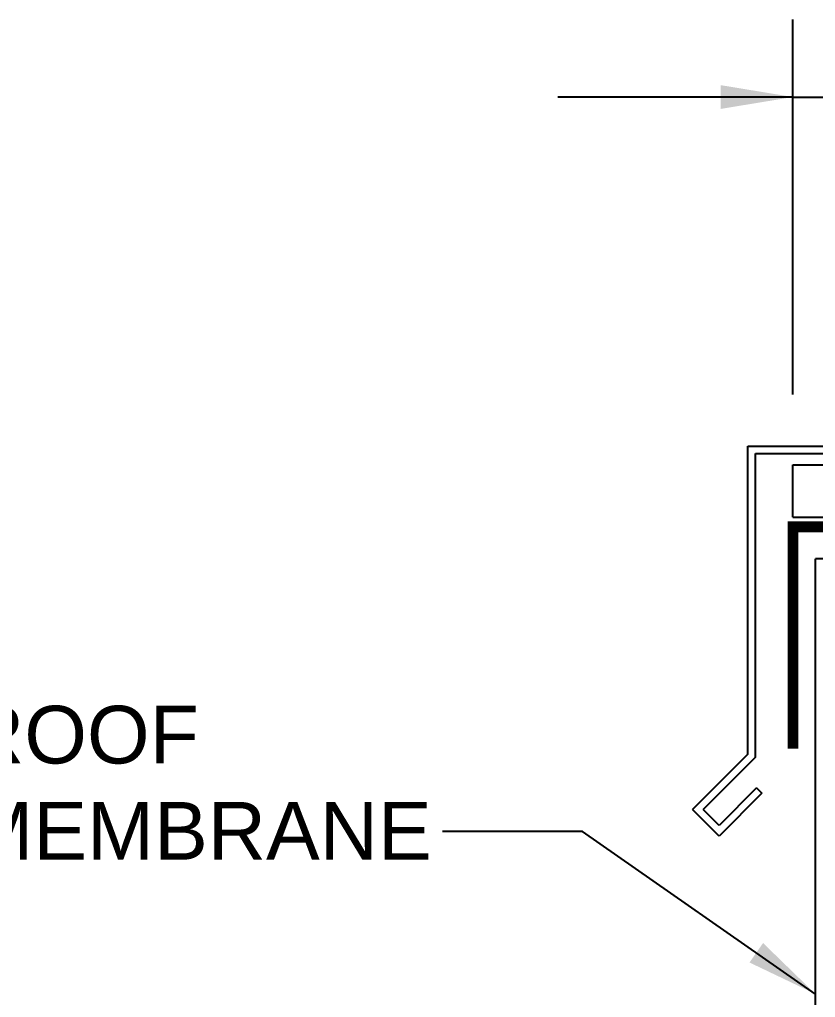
# Model space of a CAD drawing. Extents: x -64 to 51, y 0 to 66.
# Drawn here: x 10.82 to 17.44, y 26.87 to 35 of the extents above; entities that cross this region are included whole.
import ezdxf

# ---------------------------------------------------------------- set-up
doc = ezdxf.new("R2010")
doc.units = 0
doc.header["$LTSCALE"] = 1.5
doc.header["$MEASUREMENT"] = 0
doc.layers.add('STRUCTURE', color=252, linetype='CONTINUOUS')
doc.layers.add('TEXT', color=7, linetype='CONTINUOUS')
doc.styles.add('DETAILS', font='sanss___.ttf', dxfattribs={"height": 1})
doc.dimstyles.new('TYVEKDETAILS', dxfattribs={"dimscale": 6, "dimtxt": 1.5, "dimasz": 0.1, "dimexe": 0.75, "dimexo": 0.75, "dimgap": 0.75, "dimtad": 0, "dimtih": 1, "dimtoh": 1, "dimdec": 4, "dimzin": 0, "dimtxsty": 'DETAILS', "dimcen": 0.0625, "dimazin": 3, "dimtfac": 1, "dimtdec": 4, "dimtofl": 0, "dimtmove": 0, "dimatfit": 3, "dimtolj": 1, "dimtzin": 0})

msp = doc.modelspace()

# ---------------------------------------------------------------- linework, layer by layer
at = {"layer": 'STRUCTURE'}
for p, q in [((16.8781, 28.8959), (16.8781, 31.4578)), ((16.8781, 31.4578), (27.6838, 31.4578)), ((16.9406, 28.87), (16.9406, 31.3953)), ((16.9406, 31.3953), (27.6213, 31.3953)), ((17.2531, 31.3016), (27.5843, 31.302)), ((16.8781, 28.8959), (16.4172, 28.435)), ((16.9406, 28.87), (16.5056, 28.435)), ((16.9494, 28.6136), (16.6382, 28.3024)), ((16.9936, 28.5695), (16.6382, 28.214))]:
    msp.add_line(p, q, dxfattribs=at)
at = {"layer": 'STRUCTURE', "linetype": 'CONTINUOUS'}
for p, q in [((17.2531, 30.867), (17.2531, 31.3016)), ((17.2531, 30.867), (27.5843, 30.8675)), ((16.9494, 28.6136), (16.9936, 28.5695)), ((16.6382, 28.214), (16.4172, 28.435)), ((16.6382, 28.3024), (16.5056, 28.435))]:
    msp.add_line(p, q, dxfattribs=at)
at = {"layer": 'STRUCTURE', "color": 7}
for p, q in [((17.2531, 28.941), (17.2531, 30.7854)), ((17.2531, 30.7854), (24.7106, 30.7854)), ((21.0995, 30.5203), (17.4406, 30.5203)), ((17.4406, 23.8224), (17.4406, 30.5203))]:
    msp.add_line(p, q, dxfattribs=at)
at = {"layer": 'STRUCTURE', "linetype": 'CONTINUOUS', "const_width": 0.09}
for points in [[(17.2531, 30.8304), (17.2531, 28.941)], [(17.2531, 30.7854), (24.7106, 30.7854)]]:
    msp.add_lwpolyline(points, dxfattribs=at)
at = {"layer": 'TEXT'}
for p, q in [((17.2531, 31.8875), (17.2531, 35.0047)), ((17.2531, 34.3603), (27.6838, 34.3603))]:
    msp.add_line(p, q, dxfattribs=at)

# ---------------------------------------------------------------- texts
at = {"layer": 'TEXT', "insert": (10.3726, 29.2972), "char_height": 0.48, "width": 12.847578, "attachment_point": 1, "style": 'DETAILS'}
msp.add_mtext('ROOF\\PMEMBRANE ', dxfattribs=at)

# ---------------------------------------------------------------- leaders
at = {"layer": 'TEXT'}
msp.add_leader([(17.2531, 34.3603), (15.297, 34.3603)], dimstyle='TYVEKDETAILS', dxfattribs=at)
msp.add_leader([(17.4406, 26.9), (15.5009, 28.2507), (14.3357, 28.2514)], dimstyle='TYVEKDETAILS', override={"dimgap": 0.75, "dimtad": 0, "dimfxl": 3}, dxfattribs=at)

doc.saveas('drawing.dxf')
